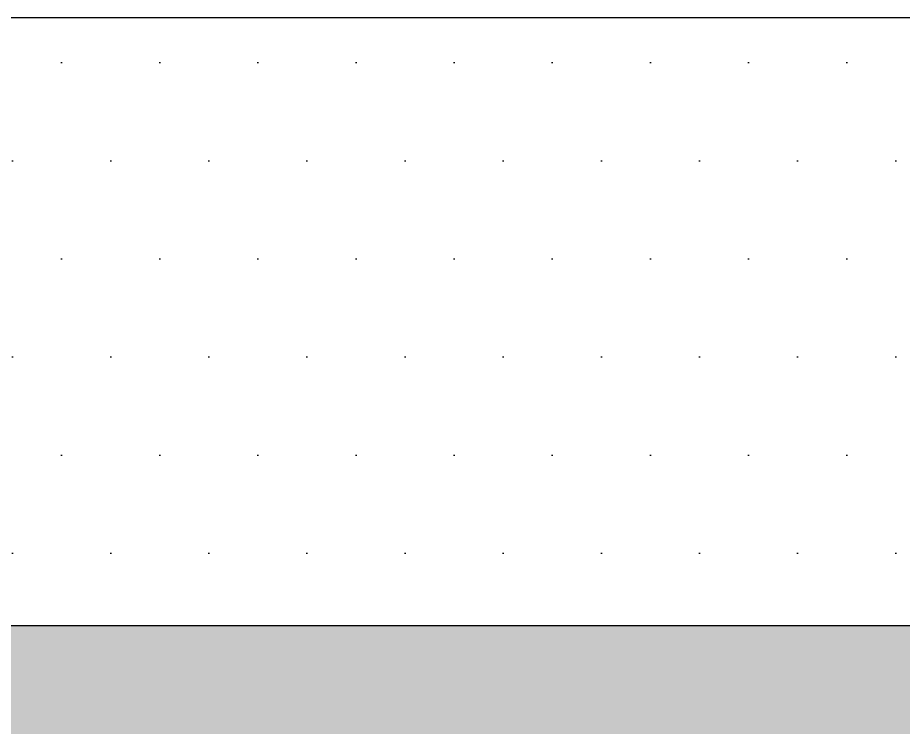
# Model space of a CAD drawing. Header units: millimetres. Extents: x -4391136 to -1798569, y -886572 to -291056.
# Drawn here: x -2448677 to -2448318.9, y -393452.9 to -393165.9 of the extents above; entities that cross this region are included whole.
import ezdxf

# ---------------------------------------------------------------- set-up
doc = ezdxf.new("R2010")
doc.units = ezdxf.units.MM
doc.set_wipeout_variables(frame=1)
for name, color, linetype in [('010 - ASPG_FLASHING_HATCH_', 7, 'Continuous'), ('010 - ASPG_FLASHING_MAIN_COLOR_2', 7, 'Continuous'), ('010 - ASPG_FLASHING_MAIN_COLOR_4', 7, 'Continuous'), ('010 - ASPG_FLASHING_WIPEOUT_', 7, 'Continuous'), ('010 - ASPG_FRAMING_MAIN_COLOR_1', 7, 'Continuous'), ('010 - ASPG_FRAMING_WIPEOUT_', 7, 'Continuous'), ('_PP-Dim', 7, 'Continuous'), ('Xref-C-1-PP17-AR-2214-01-B$0$S-BEAM', 7, 'Continuous'), ('Xref-C-1-PP17-AR-2214-01-B$0$WALL-E', 7, 'Continuous')]:
    doc.layers.add(name, color=color, linetype=linetype)

# ---------------------------------------------------------------- blocks, each defined once
blk = doc.blocks.new('W-1-PP17-ENT2_REV00_20260526-152612_EX_LOPF-1')
at = {"layer": 'Xref-C-1-PP17-AR-2214-01-B$0$S-BEAM', "color": 7}
blk.add_line((-19234.99999829847, -10205.01763978606), (470.0000017015263, -10205.01763978606), dxfattribs=at)
at = {"layer": 'Xref-C-1-PP17-AR-2214-01-B$0$WALL-E', "color": 7}
blk.add_line((970.0000017015263, -10204.99999999866), (-13434.99999984959, -10204.99999999866), dxfattribs=at)
blk = doc.blocks.new('*U1996')
at = {"color": 7}
blk.add_wipeout([(9.094947017729282e-13, -5.4569682106375694e-12), (6969.999999999998, -5.4569682106375694e-12), (6969.999999999998, 119.92499999998472), (9.094947017729282e-13, 119.92499999998472)], dxfattribs=at).dxf.layer = '010 - ASPG_FRAMING_WIPEOUT_'
at = {"layer": '010 - ASPG_FRAMING_MAIN_COLOR_1', "color": 7}
for p, q in [((6970, 119.9249999999884), (0, 119.9249999999884)), ((0, 114.8500000000058), (6970, 114.8500000000058)), ((0, 109.5400000000081), (6970, 109.5400000000081)), ((0, 10.38499999998021), (6970, 10.38499999998021)), ((4.365574568510056e-11, 5.309999999997672), (6970, 5.309999999997672)), ((2.91038304567337e-11, 0), (6970, 0))]:
    blk.add_line(p, q, dxfattribs=at)
blk = doc.blocks.new('W-1-PP17-ENT2_REV00_20260528-225335_ASPG_UPPF')
at = {"color": 7}
blk.add_blockref('*U1996', (-7750, -10205), dxfattribs=at)
blk = doc.blocks.new('*U3060')
at = {"color": 7}
blk.add_wipeout([(0, -52.000000000100044), (3000.000000000055, -52.000000000100044), (2999.9999999999964, -297.99999999998), (0, -297.99999999998)], dxfattribs=at).dxf.layer = '010 - ASPG_FLASHING_WIPEOUT_'
at = {"layer": '010 - ASPG_FLASHING_HATCH_'}
h = blk.add_hatch(dxfattribs=at)
h.set_pattern_fill('DOTS', scale=0.5)
h.set_pattern_definition([(0, (0, 0), (19.84375, 39.6875), [0, -39.6875])])
h.paths.add_polyline_path([(0, -52), (3000.000000000233, -52), (3000.000000000175, -298), (1.094595811627281e-16, -298)])
at = {"layer": '010 - ASPG_FLASHING_MAIN_COLOR_2', "color": 7}
blk.add_lwpolyline([(0, -52), (3000.000000000233, -52), (3000.000000000175, -298), (1.094595811627281e-16, -298)], close=True, dxfattribs=at)
at = {"color": 7}
blk.add_wipeout([(0, 69.29999999994834), (2999.9999999998217, 69.29999999994834), (3000.0000000000546, -51.99999999999727), (0, -51.99999999999727)], dxfattribs=at).dxf.layer = '010 - ASPG_FLASHING_WIPEOUT_'
at = {"layer": '010 - ASPG_FLASHING_HATCH_'}
h = blk.add_hatch(dxfattribs=at)
h.set_pattern_fill('DOTS', scale=0.1)
h.set_pattern_definition([(0, (0, 0), (3.96875, 7.9375), [0, -7.9375])])
h.paths.add_polyline_path([(-2.8421709430404e-14, 69.29999999999998), (3000, 69.29999999999998), (3000.000000000233, -52.00000000000001), (3.155443620884047e-30, -52.00000000000001)])
at = {"layer": '010 - ASPG_FLASHING_MAIN_COLOR_4', "color": 7}
blk.add_lwpolyline([(-2.8421709430404e-14, 69.29999999999998), (3000, 69.29999999999998), (3000.000000000233, -52.00000000000001), (3.155443620884047e-30, -52.00000000000001)], close=True, dxfattribs=at)

msp = doc.modelspace()

# ---------------------------------------------------------------- block references
at = {"color": 7}
msp.add_blockref('W-1-PP17-ENT2_REV00_20260528-225335_ASPG_UPPF', (-2447156.514610203, -383210.8748381315), dxfattribs=at)

# ---------------------------------------------------------------- next in the draw order: block references
at = {"layer": '_PP-Dim', "color": 7}
msp.add_blockref('W-1-PP17-ENT2_REV00_20260526-152612_EX_LOPF-1', (-2447156.514610203, -383210.8748381315), dxfattribs=at)

# ---------------------------------------------------------------- next in the draw order: block references
at = {"color": 7, "xscale": -1, "rotation": 180}
msp.add_blockref('*U3060', (-2450091.514610203, -393463.8748381311), dxfattribs=at)

doc.saveas('drawing.dxf')
